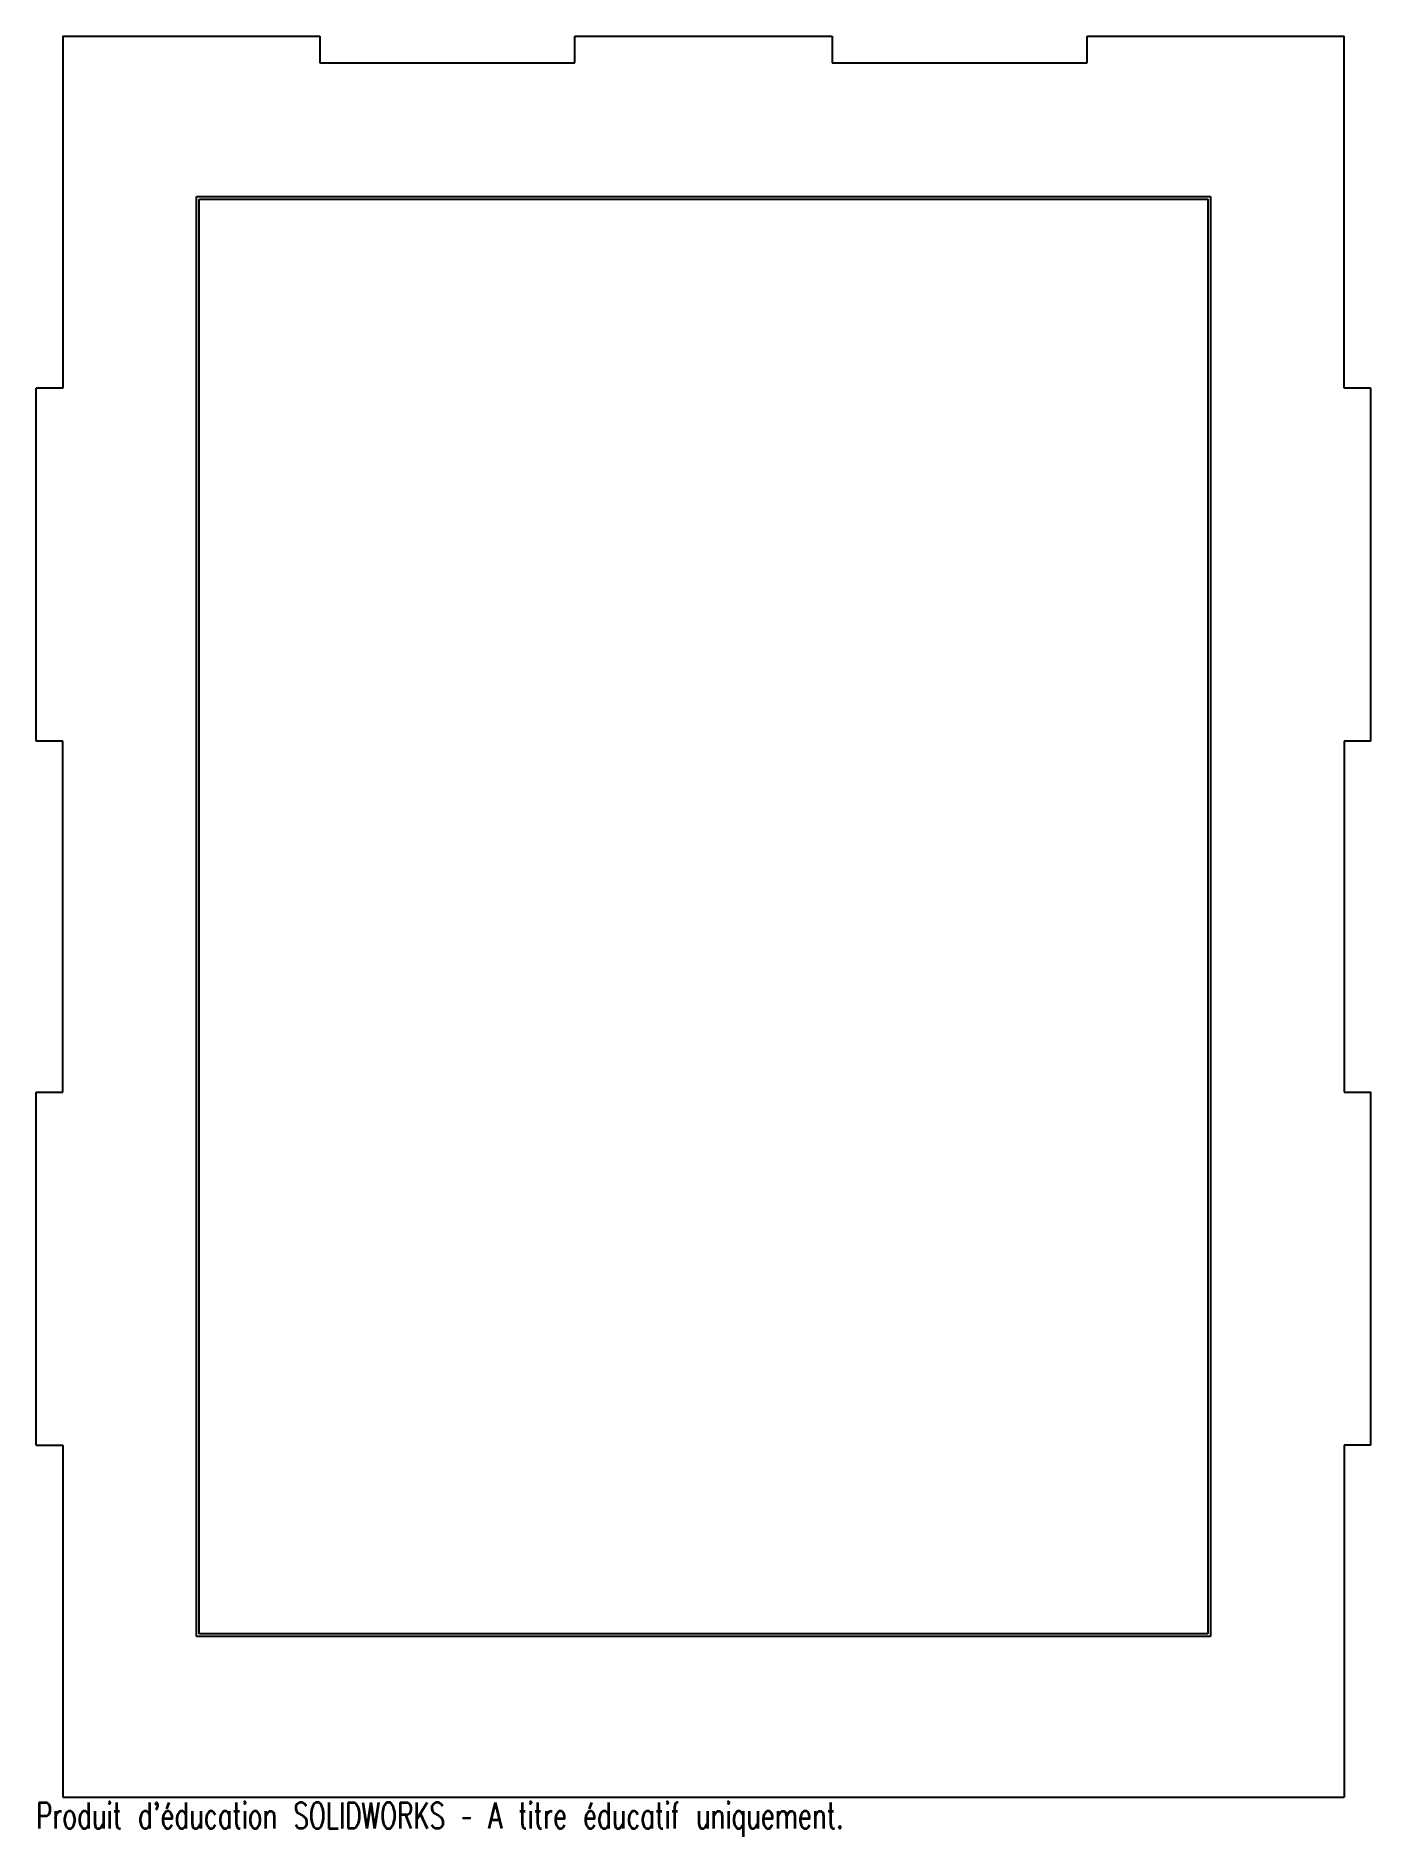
# Model space of a CAD drawing. Header units: millimetres. Extents: x 0 to 250, y -8 to 330.
import ezdxf

# ---------------------------------------------------------------- set-up
doc = ezdxf.new("R2010")
doc.units = ezdxf.units.MM
doc.styles.add('SLDTEXTSTYLE0', font='TXT', dxfattribs={"width": 0.7, "bigfont": 'bigfont'})

msp = doc.modelspace()

# ---------------------------------------------------------------- linework, layer by layer
at = {"color": 7, "linetype": 'Continuous', "lineweight": 25}
for p, q in [((4.9, 330.1), (53.1, 330.1)), ((4.9, 330.1), (4.9, 264.1)), ((53.1, 330.1), (53.1, 325.1)), ((100.9, 330.1), (149.1, 330.1)), ((100.9, 325.1), (100.9, 330.1)), ((149.1, 330.1), (149.1, 325.1)), ((196.9, 325.1), (196.9, 330.1)), ((196.9, 330.1), (245.1, 330.1)), ((245.1, 264.1), (245.1, 330.1)), ((53.1, 325.1), (100.9, 325.1)), ((149.1, 325.1), (196.9, 325.1)), ((30, 30), (30, 300)), ((30, 300), (220, 300)), ((30.5, 30.5), (30.5, 299.5)), ((30.5, 299.5), (219.5, 299.5)), ((219.5, 299.5), (219.5, 30.5)), ((220, 300), (220, 30)), ((4.9, 264.1), (-0.1, 264.1)), ((-0.1, 197.9), (-0.1, 264.1)), ((250.1, 264.1), (245.1, 264.1)), ((250.1, 197.9), (250.1, 264.1)), ((4.9, 197.9), (-0.1, 197.9)), ((4.9, 132.1), (4.9, 197.9)), ((245.1, 197.9), (245.1, 132.1)), ((250.1, 197.9), (245.1, 197.9)), ((-0.1, 132.1), (4.9, 132.1)), ((-0.1, 65.9), (-0.1, 132.1)), ((245.1, 132.1), (250.1, 132.1)), ((250.1, 65.9), (250.1, 132.1)), ((-0.1, 65.9), (4.9, 65.9)), ((4.9, 65.9), (4.9, -0.1)), ((245.1, 65.9), (245.1, -0.1)), ((250.1, 65.9), (245.1, 65.9)), ((219.5, 30.5), (30.5, 30.5)), ((220, 30), (30, 30)), ((4.9, -0.1), (245.1, -0.1))]:
    msp.add_line(p, q, dxfattribs=at)

# ---------------------------------------------------------------- texts
at = {"color": 7, "linetype": 'Continuous', "insert": (-0.1, -1.12), "char_height": 4.8336, "attachment_point": 1, "style": 'SLDTEXTSTYLE0'}
msp.add_mtext("Produit d'éducation SOLIDWORKS – A titre éducatif uniquement.", dxfattribs=at)

doc.saveas('drawing.dxf')
